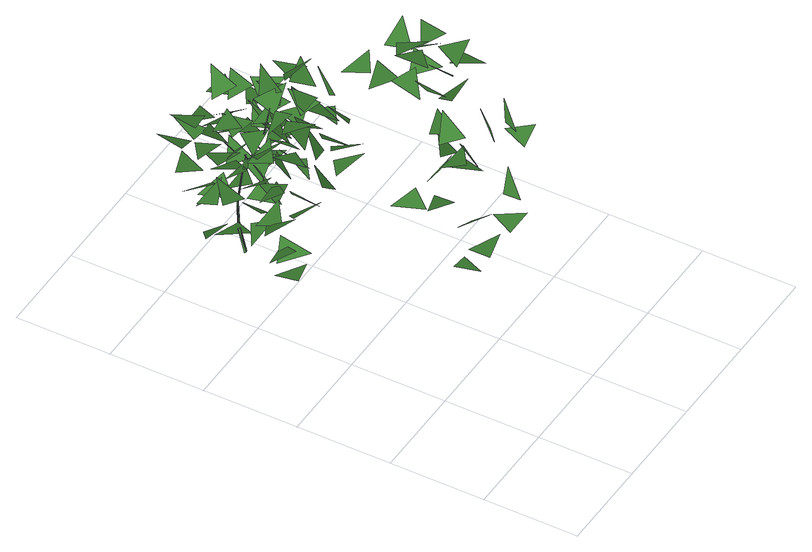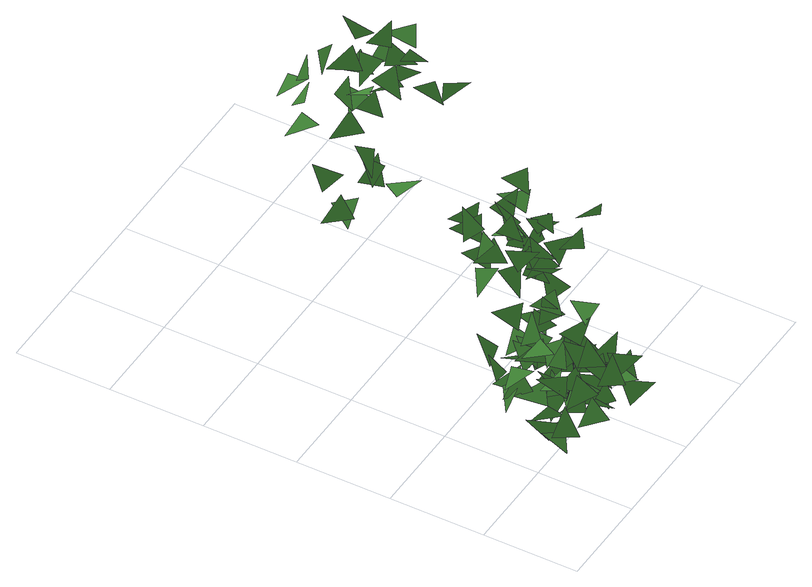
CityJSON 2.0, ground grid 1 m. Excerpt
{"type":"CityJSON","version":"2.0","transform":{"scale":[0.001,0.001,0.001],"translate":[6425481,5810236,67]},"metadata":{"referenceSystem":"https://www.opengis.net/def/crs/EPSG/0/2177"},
"CityObjects":{
"tree1":{"type":"SolitaryVegetationObject","attributes":{"crownarea":"217","modell_vol":"LIS","treeheight":"8.7"},"geometry":[{"type":"MultiSurface","lod":"2","boundaries":[[[0,1,2]],[[3,4,5]],[[6,7,8]],[[9,10,11]],[[12,13,14]],[[15,16,17]],[[18,19,20]],[[21,22,23]],[[24,25,26]],[[27,28,29]],[[30,31,32]],[[33,34,35]],[[36,37,38]],[[39,40,41]],[[42,43,44]],[[45,46,47]],[[48,49,50]],[[51,52,53]],[[54,55,56]],[[57,58,59]],[[60,61,62]],[[63,64,65]],[[66,67,68]],[[69,70,71]],[[72,73,74]],[[75,76,77]],[[78,79,80]],[[81,82,83]],[[84,85,86]],[[87,88,89]],[[90,91,92]],[[93,94,95]],[[96,97,98]],[[99,100,101]],[[102,103,104]],[[105,106,107]],[[106,108,107]],[[109,110,111]],[[112,113,114]],[[115,116,107]],[[108,115,107]],[[117,118,119]],[[120,121,122]],[[123,124,125]],[[126,127,128]],[[127,123,129]],[[130,131,132]],[[133,134,135]],[[136,137,138]],[[139,140,141]],[[126,128,142]],[[123,125,129]],[[128,127,129]],[[143,144,145]],[[146,147,148]],[[149,150,151]],[[152,153,154]],[[155,156,157]],[[158,159,160]],[[115,107,161]],[[162,163,164]],[[165,166,167]],[[168,169,170]],[[171,172,173]],[[174,175,176]],[[177,178,179]],[[180,142,181]],[[125,180,182]],[[142,128,181]],[[129,125,182]],[[183,184,185]],[[186,187,188]],[[128,129,189]],[[190,191,192]],[[193,194,195]],[[196,197,198]],[[199,200,201]],[[202,180,181]],[[182,180,202]],[[203,204,205]],[[128,206,181]],[[207,208,209]],[[129,182,189]],[[128,189,206]],[[210,211,212]],[[213,214,215]],[[216,217,218]],[[219,220,221]],[[222,223,224]],[[225,226,227]],[[228,229,230]],[[231,232,233]],[[234,235,236]],[[237,238,239]],[[206,189,240]],[[241,242,243]],[[244,245,246]],[[247,248,249]],[[240,250,206]],[[202,181,250]],[[181,206,250]],[[182,202,251]],[[189,182,251]],[[252,253,254]],[[255,256,257]],[[258,259,260]],[[261,262,263]],[[189,264,240]],[[265,266,267]],[[268,202,250]],[[251,202,268]],[[189,251,264]],[[269,270,271]],[[272,273,274]],[[275,276,277]],[[278,279,280]],[[281,282,283]],[[284,285,286]],[[287,288,289]],[[240,264,250]],[[290,291,292]],[[293,294,295]],[[296,297,298]],[[299,300,301]],[[302,303,304]],[[305,306,307]],[[308,309,310]],[[311,312,313]],[[314,315,316]],[[317,318,319]],[[320,321,322]],[[250,264,323]],[[264,251,323]],[[268,250,323]],[[251,268,323]],[[324,325,326,327]],[[328,329,330]],[[331,332,325,333]],[[334,335,336]],[[337,338,339]],[[340,341,342]],[[343,344,345]],[[346,347,348]],[[349,350,351]],[[352,353,354]],[[355,356,357]],[[358,359,360]],[[361,362,363]],[[364,365,366]],[[367,368,369]],[[370,371,372]],[[373,374,375]],[[376,377,378]],[[379,380,381]],[[382,383,384]],[[385,386,387]],[[388,389,390]]]}]}
},
"vertices":[
[559,626,2274],[663,868,2309],[896,644,2248],[758,635,2516],[577,713,2697],[879,842,2741],[792,980,1627],[810,885,1938],[637,1118,1782],[853,1015,3146],[654,851,3215],[749,1058,3457],[594,1118,2861],[533,1352,2766],[862,1308,2801],[689,1049,2792],[637,1170,3026],[844,1334,2827],[732,1041,1471],[603,1257,1532],[896,1317,1402],[559,1516,3621],[697,1723,3544],[792,1455,3397],[810,1257,2965],[594,1412,2974],[862,1533,3138],[957,1153,2490],[775,1265,2749],[784,1429,2551],[896,1421,2024],[672,1507,2248],[749,1619,1946],[559,1844,3915],[775,1973,3846],[836,1671,3949],[767,1714,3267],[818,1792,3587],[672,1965,3457],[862,1386,2896],[827,1567,3172],[801,1637,2853],[697,1334,3474],[801,1533,3336],[1026,1352,3483],[1000,825,3095],[853,851,3310],[1129,1032,3310],[905,678,3043],[957,920,3120],[1224,747,3043],[732,1628,1972],[568,1913,2015],[887,1835,2024],[862,1378,3751],[948,1291,4062],[862,1576,3915],[879,1697,3578],[818,1723,3837],[792,1999,3664],[1069,1542,3397],[862,1421,3621],[870,1680,3630],[810,1965,3380],[784,2181,3526],[715,2232,3207],[870,1766,3829],[1034,1593,3932],[870,1766,4157],[801,1654,2257],[1052,1671,2197],[1000,1516,2482],[551,2431,3449],[801,2267,3319],[818,2293,3578],[887,1870,3725],[974,2025,4001],[792,2111,3742],[939,1265,1834],[982,1438,1644],[1241,1231,1696],[1198,1265,3587],[1008,1429,3811],[1043,1559,3578],[1077,1680,2335],[991,1447,2559],[1034,1680,2663],[775,2612,1912],[991,2440,2102],[706,2604,2162],[870,1896,3397],[1112,1680,3423],[1026,1930,3613],[542,3061,2404],[784,3156,2343],[784,2845,2438],[559,2897,651],[577,3156,591],[870,2992,573],[948,1852,3708],[1138,2025,3500],[1172,1732,3639],[792,2949,1851],[697,3009,2084],[732,3268,1877],[603,3286,2257],[611,3286,2257],[801,3355,2309],[611,3294,2248],[870,2819,2326],[697,3018,2516],[870,3061,2240],[568,3260,1040],[792,3372,936],[844,3096,1100],[801,3363,2309],[603,3294,2257],[732,3484,1808],[827,3372,2102],[637,3562,2119],[697,3268,1653],[611,3528,1463],[844,3424,1402],[620,3493,686],[611,3502,686],[792,3683,781],[611,3484,711],[628,3484,703],[810,3666,789],[810,3674,781],[844,2716,2179],[991,2802,1972],[1095,2517,2102],[784,3053,772],[637,3243,660],[957,3294,625],[862,3001,1989],[853,2940,2317],[887,3217,2145],[689,3424,996],[879,3260,927],[844,3277,1255],[801,3666,798],[577,3830,2464],[792,3692,2525],[723,3925,2749],[775,3251,539],[974,3001,625],[913,3294,763],[767,3113,1195],[939,3165,1014],[1052,2940,1221],[775,3346,2093],[1095,3277,2128],[853,3312,2343],[749,3148,2870],[939,3277,2741],[1060,3053,2939],[896,3597,668],[749,3648,893],[723,3882,651],[1000,3433,2343],[887,3338,2248],[1043,3312,2542],[818,3528,2421],[982,3122,2274],[1000,2949,2551],[1060,3260,2482],[827,3553,582],[1138,3493,694],[844,3571,841],[1233,2750,2145],[1052,2630,2387],[1164,2932,2326],[1172,2690,1938],[1034,2949,2084],[1190,3009,1877],[931,3536,2369],[965,3312,2490],[1008,3562,2689],[792,3674,798],[1017,3812,867],[1017,3821,858],[672,3951,608],[905,4115,444],[913,3864,651],[1069,3424,1877],[982,3243,2136],[1008,3493,2197],[1026,3821,850],[931,3087,2326],[1129,3338,2395],[1190,3027,2317],[1034,3268,1817],[974,3329,2067],[1077,3579,1886],[853,3821,2257],[1060,3674,2335],[931,3838,2577],[922,3916,850],[948,3700,1005],[905,3977,1178],[1017,3821,867],[931,3597,1989],[1181,3389,1929],[1043,3493,2205],[1026,3812,858],[732,4080,945],[939,3985,806],[974,3959,1135],[879,3519,1627],[1026,3683,1489],[1198,3441,1635],[957,3674,1454],[1138,3502,1385],[1103,3519,1713],[1034,3320,1186],[922,3519,1065],[1250,3536,1057],[1328,2914,2033],[1198,3053,2300],[1241,3225,2102],[1112,3415,2162],[1129,3398,2421],[1164,3700,2300],[1155,3795,1169],[1000,3821,1385],[982,4080,1178],[1250,3113,2430],[1250,3277,2723],[1207,3372,2404],[1181,3484,850],[1172,3372,1160],[1164,3674,1040],[991,3925,1117],[1233,3838,1074],[1103,3735,1368],[957,4046,1048],[870,4313,884],[1129,4115,867],[1233,3899,910],[1060,4210,1040],[939,4365,1307],[957,4443,988],[1052,4261,1160],[1198,4097,1307],[939,4227,1471],[982,4236,651],[1259,4072,686],[991,4106,876],[1267,3916,927],[1267,3925,919],[1060,3795,1756],[922,4020,1713],[1250,4063,1722],[1440,3018,2214],[1250,2966,2387],[1449,3208,2482],[1138,3640,2084],[1380,3510,2266],[1216,3795,2274],[1362,3761,478],[1190,3588,703],[1164,3847,729],[1267,3916,919],[1475,3174,979],[1328,2949,1169],[1449,3243,1238],[1267,3925,927],[1328,2932,1981],[1319,3174,2076],[1604,3113,1912],[1406,3433,2214],[1431,3312,2447],[1319,3614,2473],[1224,3994,1419],[1354,3847,1592],[1155,4063,1739],[1371,3199,2093],[1319,3415,2240],[1457,3484,1955],[1302,3407,1109],[1285,3553,1402],[1414,3640,1117],[1207,3977,686],[1276,4115,893],[1103,4287,677],[1449,3191,755],[1285,3389,945],[1457,3510,789],[1319,4201,910],[1336,3977,1152],[1190,4270,1135],[1501,3519,1411],[1267,3502,1644],[1492,3735,1558],[1259,3795,910],[1164,4020,824],[1501,4011,841],[1406,3735,1195],[1224,3812,1463],[1449,3977,1281],[1328,3743,893],[1501,3700,1178],[1371,3968,1031],[1311,4434,1273],[1276,4313,1506],[1138,4607,1497],[1414,3743,815],[1293,3726,1048],[1466,4002,1014],[1285,4564,979],[1224,4426,1186],[1121,4736,1212],[1509,3631,539],[1509,3821,806],[1354,3907,608],[1371,3890,1540],[1207,4149,1419],[1431,4097,1299],[1354,4123,996],[1595,3959,1152],[1276,3994,1212],[1518,4020,970],[1431,3761,1255],[1520,3676,1296],[1656,3545,1359],[1406,3700,1506],[1302,4089,1247],[1250,4253,1454],[1362,4408,1178],[1440,3398,1376],[1423,3726,1368],[1621,3623,1221],[1146,4356,1290],[1285,4650,1333],[1406,4356,1230],[1656,3890,1428],[1449,3735,1480],[1483,3977,1696],[1509,4123,945],[1345,4028,1126],[1449,4339,1186],[1509,4348,1290],[1319,4391,1558],[1345,4546,1273],[1725,3458,893],[1526,3519,1152],[1647,3735,1057],[1457,3752,1057],[1647,3890,945],[1725,3579,988],[1699,3372,1057],[1630,3251,1281],[1794,3536,1324],[1423,4175,815],[1604,4002,884],[1518,4201,1135],[1578,3372,910],[1578,3571,1074],[1846,3562,876],[1526,3743,1618],[1716,4002,1687],[1785,3700,1558],[1621,4201,1540],[1535,4253,1851],[1509,4434,1575],[1734,3864,1195],[1535,3968,1333],[1829,4123,1376],[1742,3959,625],[1846,3778,876],[1708,4072,858],[1777,3890,720],[1604,4046,832],[1820,4201,634],[1578,4166,1394],[1570,4391,1255],[1846,4210,1195],[1734,3553,1350],[1751,3804,1419],[2044,3666,1350],[1846,3890,1428],[1794,4184,1558],[1811,4184,1299],[1570,4322,1186],[1604,4529,1031],[1880,4356,1074],[1949,4115,884],[1785,4158,1160],[1803,4331,884]
]}
